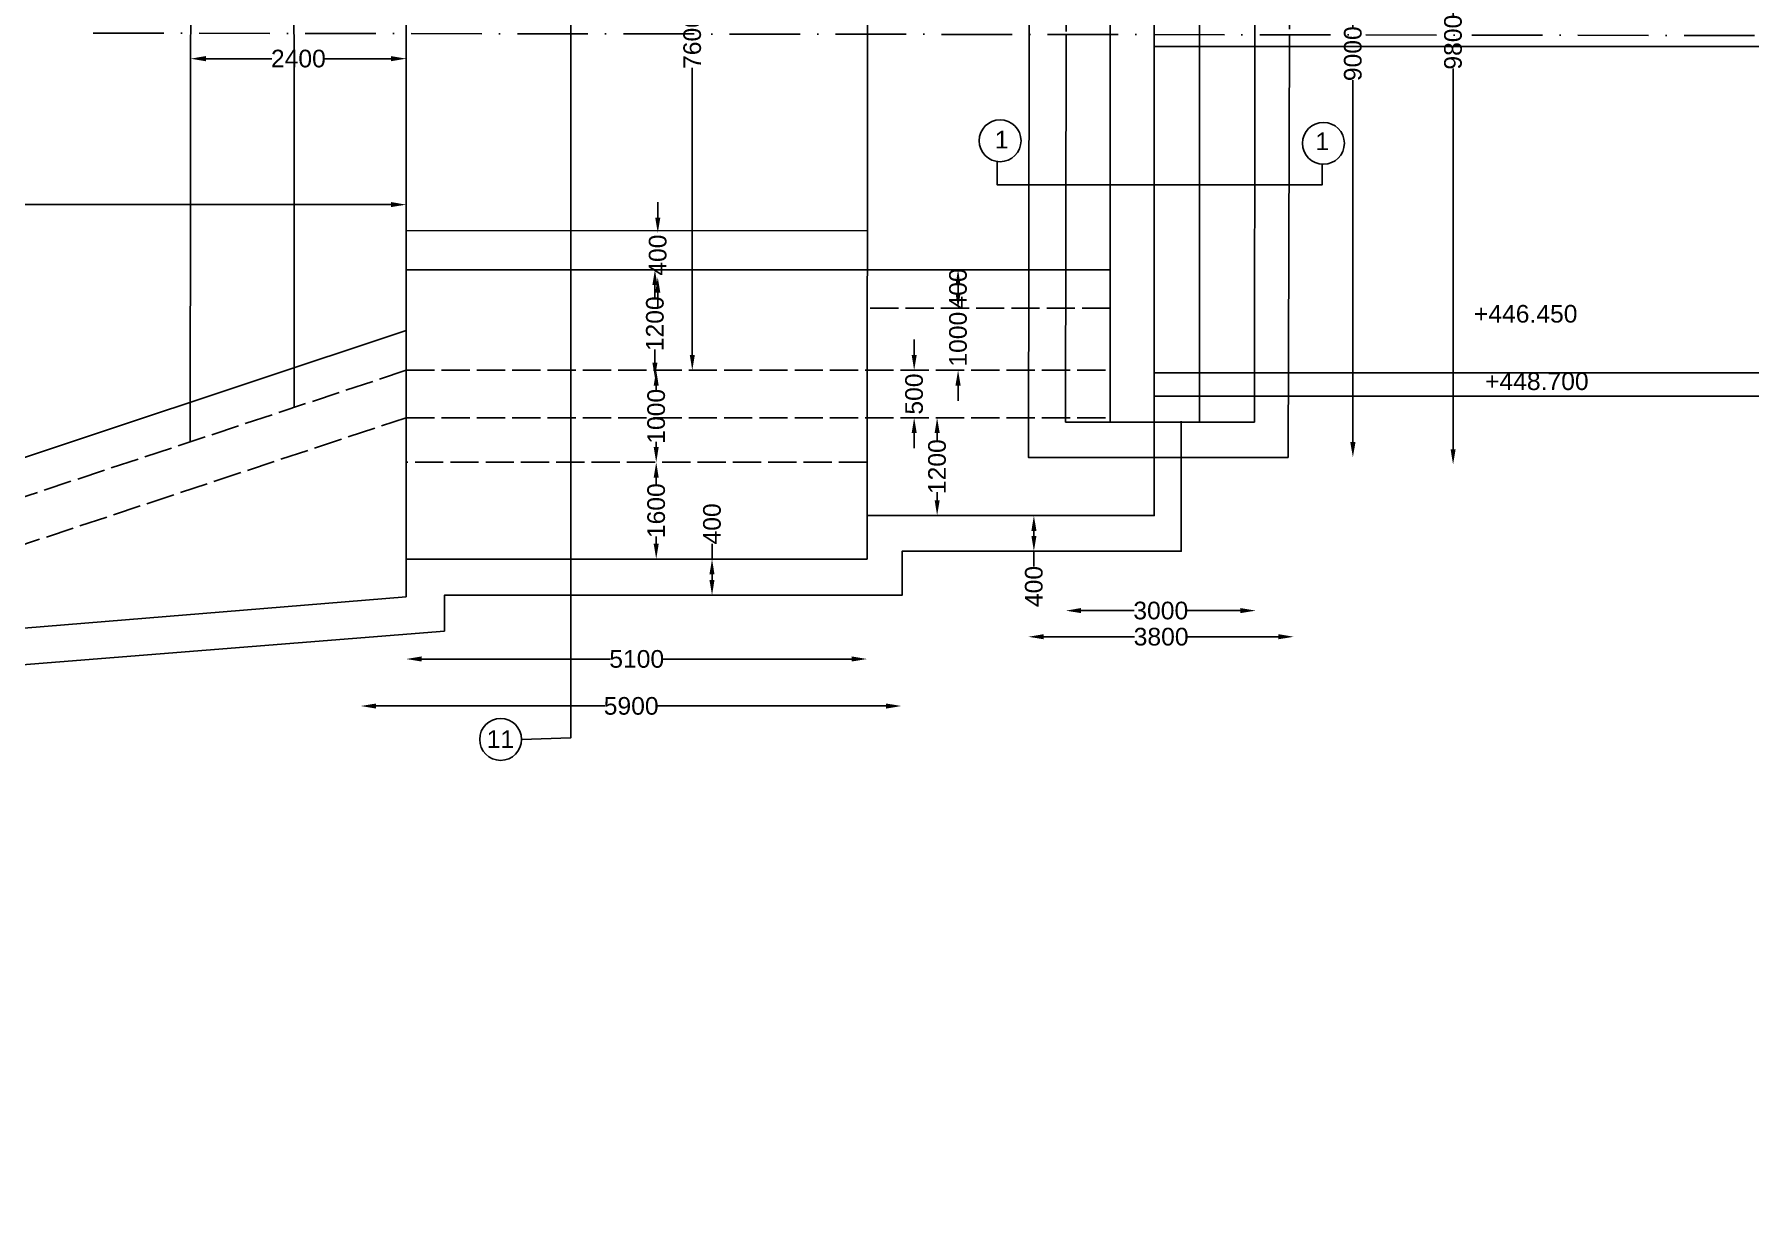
# Model space of a CAD drawing. Header units: millimetres. Extents: x 5757556 to 5765813, y 20979447 to 20984701.
# Drawn here: x 5759515 to 5760973, y 20980868 to 20981871 of the extents above; entities that cross this region are included whole.
import ezdxf

# ---------------------------------------------------------------- set-up
doc = ezdxf.new("R2010")
doc.units = ezdxf.units.MM
doc.header["$MEASUREMENT"] = 0
doc.linetypes.add('ACAD_ISO02W100', pattern=[15, 12, -3])
doc.linetypes.add('ACAD_ISO10W100', pattern=[18, 12, -3, 0, -3])
for name, color, linetype in [('DIMENSIONS', 7, 'Continuous'), ('DRAWING', 7, 'Continuous'), ('TEXT', 7, 'Continuous')]:
    doc.layers.add(name, color=color, linetype=linetype)
doc.styles.get("Standard").update_dxf_attribs({"font": 'arial.ttf', "height": 15})
doc.dimstyles.get("Standard").update_dxf_attribs({"dimtxt": 15, "dimasz": 13, "dimexe": 0.18, "dimexo": 0.0625, "dimgap": 0.09, "dimtad": 0, "dimdec": 0, "dimzin": 0, "dimdsep": 46, "dimtxsty": 'Standard', "dimcen": 0.09, "dimse1": 1, "dimse2": 1, "dimadec": 0, "dimazin": 0, "dimtfac": 1, "dimtdec": 0, "dimtofl": 0, "dimtmove": 0, "dimatfit": 3, "dimfxl": 1, "dimtolj": 1, "dimtzin": 0, "dimarcsym": 0})

# ---------------------------------------------------------------- blocks, each defined once
blk = doc.blocks.new('*D56')
at = {"layer": 'Defpoints', "color": 0, "transparency": 16777216}
for p in [(5759831.4, 20981425.5), (5760222.9, 20981425.5), (5760222.9, 20981340.6)]:
    blk.add_point(p, dxfattribs=at)
at = {"layer": 'DIMENSIONS', "color": 0, "lineweight": -2, "transparency": 16777216}
for p, q in [((5759844.4, 20981340.6), (5760004.7, 20981340.6)), ((5760209.9, 20981340.6), (5760049.6, 20981340.6))]:
    blk.add_line(p, q, dxfattribs=at)
at = {"layer": 'DIMENSIONS', "color": 0, "transparency": 16777216}
for points in [[(5759844.4, 20981342.8), (5759844.4, 20981338.5), (5759831.4, 20981340.6)], [(5760209.9, 20981342.8), (5760209.9, 20981338.5), (5760222.9, 20981340.6)]]:
    blk.add_solid(points, dxfattribs=at)
at = {"layer": 'DIMENSIONS', "color": 0, "transparency": 16777216, "insert": (5760027.2, 20981340.6), "char_height": 15, "attachment_point": 5}
blk.add_mtext('\\A1;5100', dxfattribs=at)
blk = doc.blocks.new('*D57')
at = {"layer": 'Defpoints', "color": 0, "transparency": 16777216}
for p in [(5759792.8, 20981306.7), (5759792.8, 20981300.7), (5760252.1, 20981306.7)]:
    blk.add_point(p, dxfattribs=at)
at = {"layer": 'DIMENSIONS', "color": 0, "lineweight": -2, "transparency": 16777216}
for p, q in [((5759805.8, 20981300.7), (5760000, 20981300.7)), ((5760239.1, 20981300.7), (5760045, 20981300.7))]:
    blk.add_line(p, q, dxfattribs=at)
at = {"layer": 'DIMENSIONS', "color": 0, "transparency": 16777216}
for points in [[(5759805.8, 20981302.8), (5759805.8, 20981298.5), (5759792.8, 20981300.7)], [(5760239.1, 20981302.8), (5760239.1, 20981298.5), (5760252.1, 20981300.7)]]:
    blk.add_solid(points, dxfattribs=at)
at = {"layer": 'DIMENSIONS', "color": 0, "transparency": 16777216, "insert": (5760022.5, 20981300.7), "char_height": 15, "attachment_point": 5}
blk.add_mtext('\\A1;5900', dxfattribs=at)
blk = doc.blocks.new('*D58')
at = {"layer": 'Defpoints', "color": 0, "transparency": 16777216}
for p in [(5760391.7, 20981387.6), (5760553.1, 20981387.6), (5760553.1, 20981381.7)]:
    blk.add_point(p, dxfattribs=at)
at = {"layer": 'DIMENSIONS', "color": 0, "lineweight": -2, "transparency": 16777216}
for p, q in [((5760404.7, 20981381.7), (5760449.9, 20981381.7)), ((5760540.1, 20981381.7), (5760494.9, 20981381.7))]:
    blk.add_line(p, q, dxfattribs=at)
at = {"layer": 'DIMENSIONS', "color": 0, "transparency": 16777216}
for points in [[(5760404.7, 20981383.9), (5760404.7, 20981379.6), (5760391.7, 20981381.7)], [(5760540.1, 20981383.9), (5760540.1, 20981379.6), (5760553.1, 20981381.7)]]:
    blk.add_solid(points, dxfattribs=at)
at = {"layer": 'DIMENSIONS', "color": 0, "transparency": 16777216, "insert": (5760472.4, 20981381.7), "char_height": 15, "attachment_point": 5}
blk.add_mtext('\\A1;3000', dxfattribs=at)
blk = doc.blocks.new('*D59')
at = {"layer": 'Defpoints', "color": 0, "transparency": 16777216}
for p in [(5760359.9, 20981362.2), (5760359.9, 20981359.5), (5760585.4, 20981362.2)]:
    blk.add_point(p, dxfattribs=at)
at = {"layer": 'DIMENSIONS', "color": 0, "lineweight": -2, "transparency": 16777216}
for p, q in [((5760372.9, 20981359.5), (5760450.2, 20981359.5)), ((5760572.4, 20981359.5), (5760495.1, 20981359.5))]:
    blk.add_line(p, q, dxfattribs=at)
at = {"layer": 'DIMENSIONS', "color": 0, "transparency": 16777216}
for points in [[(5760372.9, 20981361.7), (5760372.9, 20981357.4), (5760359.9, 20981359.5)], [(5760572.4, 20981361.7), (5760572.4, 20981357.4), (5760585.4, 20981359.5)]]:
    blk.add_solid(points, dxfattribs=at)
at = {"layer": 'DIMENSIONS', "color": 0, "transparency": 16777216, "insert": (5760472.7, 20981359.5), "char_height": 15, "attachment_point": 5}
blk.add_mtext('\\A1;3800', dxfattribs=at)
blk = doc.blocks.new('*D60')
at = {"layer": 'Defpoints', "color": 0, "transparency": 16777216}
for p in [(5760091.2, 20981425.5), (5760091.2, 20981425.5), (5760091.2, 20981394.8)]:
    blk.add_point(p, dxfattribs=at)
at = {"layer": 'DIMENSIONS', "color": 0, "lineweight": -2, "transparency": 16777216}
for p, q in [((5760091.2, 20981425.5), (5760091.2, 20981438.5)), ((5760091.2, 20981407.8), (5760091.2, 20981412.5))]:
    blk.add_line(p, q, dxfattribs=at)
at = {"layer": 'DIMENSIONS', "color": 0, "transparency": 16777216}
for points in [[(5760089, 20981412.5), (5760093.3, 20981412.5), (5760091.2, 20981425.5)], [(5760089, 20981407.8), (5760093.3, 20981407.8), (5760091.2, 20981394.8)]]:
    blk.add_solid(points, dxfattribs=at)
at = {"layer": 'DIMENSIONS', "color": 0, "transparency": 16777216, "insert": (5760091.2, 20981455.4), "char_height": 15, "attachment_point": 5, "rotation": 90}
blk.add_mtext('\\A1;400', dxfattribs=at)
blk = doc.blocks.new('*D61')
at = {"layer": 'Defpoints', "color": 0, "transparency": 16777216}
for p in [(5760043.8, 20981507.7), (5760043.8, 20981507.7), (5760043.8, 20981425.5)]:
    blk.add_point(p, dxfattribs=at)
at = {"layer": 'DIMENSIONS', "color": 0, "lineweight": -2, "transparency": 16777216}
for p, q in [((5760043.8, 20981494.7), (5760043.8, 20981488.4)), ((5760043.8, 20981438.5), (5760043.8, 20981444.8))]:
    blk.add_line(p, q, dxfattribs=at)
at = {"layer": 'DIMENSIONS', "color": 0, "transparency": 16777216}
for points in [[(5760041.6, 20981494.7), (5760045.9, 20981494.7), (5760043.8, 20981507.7)], [(5760041.6, 20981438.5), (5760045.9, 20981438.5), (5760043.8, 20981425.5)]]:
    blk.add_solid(points, dxfattribs=at)
at = {"layer": 'DIMENSIONS', "color": 0, "transparency": 16777216, "insert": (5760043.8, 20981466.6), "char_height": 15, "attachment_point": 5, "rotation": 90}
blk.add_mtext('\\A1;1600', dxfattribs=at)
blk = doc.blocks.new('*D62')
at = {"layer": 'Defpoints', "color": 0, "transparency": 16777216}
for p in [(5760043.8, 20981585.9), (5760043.8, 20981585.9), (5760043.8, 20981507.7)]:
    blk.add_point(p, dxfattribs=at)
at = {"layer": 'DIMENSIONS', "color": 0, "lineweight": -2, "transparency": 16777216}
for p, q in [((5760043.8, 20981572.9), (5760043.8, 20981568.6)), ((5760043.8, 20981520.7), (5760043.8, 20981525.1))]:
    blk.add_line(p, q, dxfattribs=at)
at = {"layer": 'DIMENSIONS', "color": 0, "transparency": 16777216}
for points in [[(5760041.6, 20981572.9), (5760045.9, 20981572.9), (5760043.8, 20981585.9)], [(5760041.6, 20981520.7), (5760045.9, 20981520.7), (5760043.8, 20981507.7)]]:
    blk.add_solid(points, dxfattribs=at)
at = {"layer": 'DIMENSIONS', "color": 0, "transparency": 16777216, "insert": (5760043.8, 20981546.8), "char_height": 15, "attachment_point": 5, "rotation": 90}
blk.add_mtext('\\A1;1000', dxfattribs=at)
blk = doc.blocks.new('*D63')
at = {"layer": 'Defpoints', "color": 0, "transparency": 16777216}
for p in [(5760042.7, 20981671.3), (5760042.7, 20981671.3), (5760042.7, 20981579.4)]:
    blk.add_point(p, dxfattribs=at)
at = {"layer": 'DIMENSIONS', "color": 0, "lineweight": -2, "transparency": 16777216}
for p, q in [((5760042.7, 20981658.3), (5760042.7, 20981647.1)), ((5760042.7, 20981592.4), (5760042.7, 20981603.6))]:
    blk.add_line(p, q, dxfattribs=at)
at = {"layer": 'DIMENSIONS', "color": 0, "transparency": 16777216}
for points in [[(5760040.5, 20981658.3), (5760044.8, 20981658.3), (5760042.7, 20981671.3)], [(5760040.5, 20981592.4), (5760044.8, 20981592.4), (5760042.7, 20981579.4)]]:
    blk.add_solid(points, dxfattribs=at)
at = {"layer": 'DIMENSIONS', "color": 0, "transparency": 16777216, "insert": (5760042.7, 20981625.4), "char_height": 15, "attachment_point": 5, "rotation": 90}
blk.add_mtext('\\A1;1200', dxfattribs=at)
blk = doc.blocks.new('*D64')
at = {"layer": 'Defpoints', "color": 0, "transparency": 16777216}
for p in [(5760043.8, 20981702.6), (5760045.1, 20981702.6), (5760043.8, 20981664.8)]:
    blk.add_point(p, dxfattribs=at)
at = {"layer": 'DIMENSIONS', "color": 0, "lineweight": -2, "transparency": 16777216}
for p, q in [((5760045.1, 20981715.6), (5760045.1, 20981728.6)), ((5760045.1, 20981651.8), (5760045.1, 20981638.8))]:
    blk.add_line(p, q, dxfattribs=at)
at = {"layer": 'DIMENSIONS', "color": 0, "transparency": 16777216}
for points in [[(5760042.9, 20981715.6), (5760047.3, 20981715.6), (5760045.1, 20981702.6)], [(5760042.9, 20981651.8), (5760047.3, 20981651.8), (5760045.1, 20981664.8)]]:
    blk.add_solid(points, dxfattribs=at)
at = {"layer": 'DIMENSIONS', "color": 0, "transparency": 16777216, "insert": (5760045.1, 20981683.7), "char_height": 15, "attachment_point": 5, "rotation": 90}
blk.add_mtext('\\A1;400', dxfattribs=at)
blk = doc.blocks.new('*D65')
at = {"layer": 'Defpoints', "color": 0, "transparency": 16777216}
for p in [(5760300.2, 20981671.3), (5760300.2, 20981638.7), (5760300.2, 20981638.7)]:
    blk.add_point(p, dxfattribs=at)
at = {"layer": 'DIMENSIONS', "color": 0, "lineweight": -2, "transparency": 16777216}
blk.add_line((5760300.2, 20981658.3), (5760300.2, 20981651.7), dxfattribs=at)
at = {"layer": 'DIMENSIONS', "color": 0, "transparency": 16777216}
for points in [[(5760298, 20981658.3), (5760302.3, 20981658.3), (5760300.2, 20981671.3)], [(5760298, 20981651.7), (5760302.3, 20981651.7), (5760300.2, 20981638.7)]]:
    blk.add_solid(points, dxfattribs=at)
at = {"layer": 'DIMENSIONS', "color": 0, "transparency": 16777216, "insert": (5760300.2, 20981655), "char_height": 15, "attachment_point": 5, "rotation": 90}
blk.add_mtext('\\A1;400', dxfattribs=at)
blk = doc.blocks.new('*D66')
at = {"layer": 'Defpoints', "color": 0, "transparency": 16777216}
for p in [(5760300.2, 20981638.7), (5760300.2, 20981585.9), (5760300.2, 20981585.9)]:
    blk.add_point(p, dxfattribs=at)
at = {"layer": 'DIMENSIONS', "color": 0, "lineweight": -2, "transparency": 16777216}
for p, q in [((5760300.2, 20981651.7), (5760300.2, 20981664.7)), ((5760300.2, 20981572.9), (5760300.2, 20981559.9))]:
    blk.add_line(p, q, dxfattribs=at)
at = {"layer": 'DIMENSIONS', "color": 0, "transparency": 16777216}
for points in [[(5760298, 20981651.7), (5760302.4, 20981651.7), (5760300.2, 20981638.7)], [(5760298, 20981572.9), (5760302.4, 20981572.9), (5760300.2, 20981585.9)]]:
    blk.add_solid(points, dxfattribs=at)
at = {"layer": 'DIMENSIONS', "color": 0, "transparency": 16777216, "insert": (5760300.2, 20981612.3), "char_height": 15, "attachment_point": 5, "rotation": 90}
blk.add_mtext('\\A1;1000', dxfattribs=at)
blk = doc.blocks.new('*D67')
at = {"layer": 'Defpoints', "color": 0, "transparency": 16777216}
for p in [(5760300.2, 20981585.9), (5760262.9, 20981545.6), (5760300.2, 20981545.6)]:
    blk.add_point(p, dxfattribs=at)
at = {"layer": 'DIMENSIONS', "color": 0, "lineweight": -2, "transparency": 16777216}
for p, q in [((5760262.9, 20981598.9), (5760262.9, 20981611.9)), ((5760262.9, 20981532.6), (5760262.9, 20981519.6))]:
    blk.add_line(p, q, dxfattribs=at)
at = {"layer": 'DIMENSIONS', "color": 0, "transparency": 16777216}
for points in [[(5760260.8, 20981598.9), (5760265.1, 20981598.9), (5760262.9, 20981585.9)], [(5760260.8, 20981532.6), (5760265.1, 20981532.6), (5760262.9, 20981545.6)]]:
    blk.add_solid(points, dxfattribs=at)
at = {"layer": 'DIMENSIONS', "color": 0, "transparency": 16777216, "insert": (5760262.9, 20981565.7), "char_height": 15, "attachment_point": 5, "rotation": 90}
blk.add_mtext('\\A1;500', dxfattribs=at)
blk = doc.blocks.new('*D68')
at = {"layer": 'Defpoints', "color": 0, "transparency": 16777216}
for p in [(5760282.4, 20981545.6), (5760282.4, 20981462.5), (5760282.4, 20981462.5)]:
    blk.add_point(p, dxfattribs=at)
at = {"layer": 'DIMENSIONS', "color": 0, "lineweight": -2, "transparency": 16777216}
for p, q in [((5760282.4, 20981532.6), (5760282.4, 20981525.8)), ((5760282.4, 20981475.5), (5760282.4, 20981482.3))]:
    blk.add_line(p, q, dxfattribs=at)
at = {"layer": 'DIMENSIONS', "color": 0, "transparency": 16777216}
for points in [[(5760280.3, 20981532.6), (5760284.6, 20981532.6), (5760282.4, 20981545.6)], [(5760280.3, 20981475.5), (5760284.6, 20981475.5), (5760282.4, 20981462.5)]]:
    blk.add_solid(points, dxfattribs=at)
at = {"layer": 'DIMENSIONS', "color": 0, "transparency": 16777216, "insert": (5760282.4, 20981504), "char_height": 15, "attachment_point": 5, "rotation": 90}
blk.add_mtext('\\A1;1200', dxfattribs=at)
blk = doc.blocks.new('*D69')
at = {"layer": 'Defpoints', "color": 0, "transparency": 16777216}
for p in [(5760364.6, 20981462.5), (5760364.6, 20981432.2), (5760364.6, 20981432.2)]:
    blk.add_point(p, dxfattribs=at)
at = {"layer": 'DIMENSIONS', "color": 0, "lineweight": -2, "transparency": 16777216}
for p, q in [((5760364.6, 20981449.5), (5760364.6, 20981445.2)), ((5760364.6, 20981432.2), (5760364.6, 20981419.2))]:
    blk.add_line(p, q, dxfattribs=at)
at = {"layer": 'DIMENSIONS', "color": 0, "transparency": 16777216}
for points in [[(5760362.5, 20981449.5), (5760366.8, 20981449.5), (5760364.6, 20981462.5)], [(5760362.5, 20981445.2), (5760366.8, 20981445.2), (5760364.6, 20981432.2)]]:
    blk.add_solid(points, dxfattribs=at)
at = {"layer": 'DIMENSIONS', "color": 0, "transparency": 16777216, "insert": (5760364.6, 20981402.2), "char_height": 15, "attachment_point": 5, "rotation": 90}
blk.add_mtext('\\A1;400', dxfattribs=at)
blk = doc.blocks.new('*D70')
at = {"layer": 'Defpoints', "color": 0, "transparency": 16777216}
for p in [(5759648.2, 20981850.6), (5759831.4, 20981850.6), (5759831.4, 20981850.6)]:
    blk.add_point(p, dxfattribs=at)
at = {"layer": 'DIMENSIONS', "color": 0, "lineweight": -2, "transparency": 16777216}
for p, q in [((5759661.2, 20981850.6), (5759717.3, 20981850.6)), ((5759818.4, 20981850.6), (5759762.4, 20981850.6))]:
    blk.add_line(p, q, dxfattribs=at)
at = {"layer": 'DIMENSIONS', "color": 0, "transparency": 16777216}
for points in [[(5759661.2, 20981852.8), (5759661.2, 20981848.4), (5759648.2, 20981850.6)], [(5759818.4, 20981852.8), (5759818.4, 20981848.4), (5759831.4, 20981850.6)]]:
    blk.add_solid(points, dxfattribs=at)
at = {"layer": 'DIMENSIONS', "color": 0, "transparency": 16777216, "insert": (5759739.8, 20981850.6), "char_height": 15, "attachment_point": 5}
blk.add_mtext('\\A1;2400', dxfattribs=at)
blk = doc.blocks.new('*D73')
at = {"layer": 'Defpoints', "color": 0, "transparency": 16777216}
for p in [(5760082.6, 20982156), (5760073.7, 20981585.9), (5760074.4, 20981585.9)]:
    blk.add_point(p, dxfattribs=at)
at = {"layer": 'DIMENSIONS', "color": 0, "lineweight": -2, "transparency": 16777216}
for p, q in [((5760074.4, 20982143), (5760074.4, 20981899.2)), ((5760074.4, 20981598.9), (5760074.4, 20981842.7))]:
    blk.add_line(p, q, dxfattribs=at)
at = {"layer": 'DIMENSIONS', "color": 0, "transparency": 16777216}
for points in [[(5760072.3, 20982143), (5760076.6, 20982143), (5760074.4, 20982156)], [(5760072.3, 20981598.9), (5760076.6, 20981598.9), (5760074.4, 20981585.9)]]:
    blk.add_solid(points, dxfattribs=at)
at = {"layer": 'DIMENSIONS', "color": 0, "transparency": 16777216, "insert": (5760074.4, 20981871), "char_height": 15, "attachment_point": 5, "rotation": 90}
blk.add_mtext('\\A1;76000', dxfattribs=at)
blk = doc.blocks.new('*D85')
at = {"layer": 'Defpoints', "color": 0, "transparency": 16777216}
for p in [(5760552.4, 20982197.8), (5760580.5, 20981511.9), (5760635.6, 20981511.9)]:
    blk.add_point(p, dxfattribs=at)
at = {"layer": 'DIMENSIONS', "color": 0, "lineweight": -2, "transparency": 16777216}
for p, q in [((5760635.6, 20982184.8), (5760635.6, 20981877.3)), ((5760635.6, 20981524.9), (5760635.6, 20981832.4))]:
    blk.add_line(p, q, dxfattribs=at)
at = {"layer": 'DIMENSIONS', "color": 0, "transparency": 16777216}
for points in [[(5760633.4, 20982184.8), (5760637.8, 20982184.8), (5760635.6, 20982197.8)], [(5760633.4, 20981524.9), (5760637.8, 20981524.9), (5760635.6, 20981511.9)]]:
    blk.add_solid(points, dxfattribs=at)
at = {"layer": 'DIMENSIONS', "color": 0, "transparency": 16777216, "insert": (5760635.6, 20981854.8), "char_height": 15, "attachment_point": 5, "rotation": 90}
blk.add_mtext('\\A1;9000', dxfattribs=at)
blk = doc.blocks.new('*D86')
at = {"layer": 'Defpoints', "color": 0, "transparency": 16777216}
for p in [(5760720.7, 20982223.5), (5760728.7, 20982223.5), (5760728.7, 20981505.8)]:
    blk.add_point(p, dxfattribs=at)
at = {"layer": 'DIMENSIONS', "color": 0, "lineweight": -2, "transparency": 16777216}
for p, q in [((5760720.7, 20982210.5), (5760720.7, 20981887.1)), ((5760720.7, 20981518.8), (5760720.7, 20981842.2))]:
    blk.add_line(p, q, dxfattribs=at)
at = {"layer": 'DIMENSIONS', "color": 0, "transparency": 16777216}
for points in [[(5760718.6, 20982210.5), (5760722.9, 20982210.5), (5760720.7, 20982223.5)], [(5760718.6, 20981518.8), (5760722.9, 20981518.8), (5760720.7, 20981505.8)]]:
    blk.add_solid(points, dxfattribs=at)
at = {"layer": 'DIMENSIONS', "color": 0, "transparency": 16777216, "insert": (5760720.7, 20981864.6), "char_height": 15, "attachment_point": 5, "rotation": 90}
blk.add_mtext('\\A1;9800', dxfattribs=at)
blk = doc.blocks.new('*D164')
at = {"layer": 'Defpoints', "color": 0, "transparency": 16777216}
for p in [(5758803.8, 20981726.6), (5759831.4, 20981726.6), (5759831.4, 20981726.6)]:
    blk.add_point(p, dxfattribs=at)
at = {"layer": 'DIMENSIONS', "color": 0, "lineweight": -2, "transparency": 16777216}
for p, q in [((5758816.8, 20981726.6), (5759290.1, 20981726.6)), ((5759818.4, 20981726.6), (5759345.2, 20981726.6))]:
    blk.add_line(p, q, dxfattribs=at)
at = {"layer": 'DIMENSIONS', "color": 0, "transparency": 16777216}
for points in [[(5758816.8, 20981728.8), (5758816.8, 20981724.5), (5758803.8, 20981726.6)], [(5759818.4, 20981728.8), (5759818.4, 20981724.5), (5759831.4, 20981726.6)]]:
    blk.add_solid(points, dxfattribs=at)
at = {"layer": 'DIMENSIONS', "color": 0, "transparency": 16777216, "insert": (5759317.6, 20981726.6), "char_height": 15, "attachment_point": 5}
blk.add_mtext('\\A1;13500', dxfattribs=at)

msp = doc.modelspace()

# ---------------------------------------------------------------- linework, layer by layer
at = {"layer": 'DIMENSIONS', "color": 0}
for points in [[(5759935.3, 20982465.7), (5759971.3, 20982465.7), (5759971.3, 20981273.7), (5759929.4, 20981272.3)], [(5760333.3, 20981763), (5760333.3, 20981743.5), (5760609.6, 20981743.5), (5760609.6, 20981760.6)], [(5759831.4, 20981704.6), (5760223.1, 20981704.3)]]:
    msp.add_lwpolyline(points, dxfattribs=at)
for centre in [(5760335.9, 20981780.9), (5760610.6, 20981778.7), (5759911.6, 20981272.3)]:
    msp.add_circle(centre, 17.8, dxfattribs=at)
at = {"layer": 'DRAWING', "color": 0}
for points in [[(5759831.4, 20982349.6), (5759831.4, 20981393.3)], [(5760223.5, 20982276.8), (5760222.9, 20981462.5)], [(5759647.8, 20981525.1), (5759648.8, 20982217.5)], [(5759735.9, 20982188.6), (5759736.3, 20981554.4)], [(5759831.4, 20981425.5), (5760222.9, 20981425.5), (5760222.9, 20981462.5), (5760466.8, 20981462.5), (5760466.8, 20982198.3)], [(5760429.5, 20981870.9), (5760429.3, 20982197.8)], [(5760505.3, 20982197.8), (5760505.3, 20981871)], [(5760580.5, 20981511.9), (5760359.9, 20981511.9), (5760360.5, 20981871.2)], [(5760392.1, 20981871.1), (5760391.5, 20981541.9)], [(5760391.5, 20981541.9), (5760429.5, 20981541.9), (5760429.5, 20981870.9)], [(5760429.5, 20981541.9), (5760552, 20981541.9), (5760552.4, 20981870.9)], [(5760505.3, 20981871), (5760505.3, 20981541.9)], [(5760581.7, 20981870.9), (5760580.5, 20981511.9)], [(5760466.8, 20981860.9), (5762456.5, 20981860.9)], [(5759831.4, 20981671.3), (5760429.5, 20981671.3)], [(5758772.9, 20980867.7), (5758772.9, 20981267.7), (5759831.4, 20981619.8)], [(5760466.8, 20981583.7), (5762862.2, 20981583.7)], [(5760466.8, 20981563.8), (5762456.5, 20981563.8)], [(5758772.9, 20980867.7), (5758927.4, 20980867.7), (5758927.4, 20981155.8), (5759458.8, 20981332.1), (5759863.9, 20981364.3), (5759863.9, 20981394.8), (5760161.4, 20981394.8), (5760252.7, 20981394.8), (5760252.7, 20981432.2), (5760489.8, 20981432.2), (5760489.8, 20981542.6)], [(5758896.6, 20980889.9), (5758896.6, 20981178), (5759454.5, 20981362.5), (5759831.4, 20981393.3)]]:
    msp.add_lwpolyline(points, dxfattribs=at)
at = {"layer": 'DRAWING', "color": 0, "linetype": 'ACAD_ISO02W100', "ltscale": 2}
for points in [[(5760360.5, 20981871.2), (5760360.5, 20982229.6), (5760582.2, 20982229.6), (5760581.7, 20981870.9)], [(5760429.3, 20982197.8), (5760392.6, 20982197.8), (5760392.1, 20981871.1)], [(5760552.4, 20981870.9), (5760552.4, 20982197.8), (5760429.3, 20982197.8)], [(5760429.5, 20981638.6), (5760223, 20981638.7)], [(5759831.4, 20981585.9), (5758803.8, 20981245.5), (5757791.1, 20981247.6)], [(5759831.4, 20981585.9), (5760428.2, 20981585.9)], [(5758842.3, 20980889.9), (5758842.3, 20981217.6), (5759831.4, 20981545.6)], [(5759831.4, 20981545.6), (5760429.7, 20981545.6)], [(5760222.9, 20981507.7), (5759831.4, 20981507.7)]]:
    msp.add_lwpolyline(points, dxfattribs=at)
at = {"layer": 'DRAWING', "color": 0, "linetype": 'ACAD_ISO10W100', "ltscale": 5}
msp.add_lwpolyline([(5759565.4, 20981872.3), (5761997.2, 20981868.8)], dxfattribs=at)

# ---------------------------------------------------------------- texts
at = {"layer": 'DIMENSIONS', "color": 0}
msp.add_text('+446.450', height=15, dxfattribs=at).set_placement((5760738.4, 20981626.4))
at = {"layer": 'TEXT', "color": 0}
for s, p in [('1', (5760331.4, 20981774.3)), ('1', (5760603.8, 20981772.9)), ('+448.700', (5760747.9, 20981569.1)), ('11', (5759899.8, 20981265.1))]:
    msp.add_text(s, height=15, dxfattribs=at).set_placement(p)

# ---------------------------------------------------------------- dimensions: what is measured, and where the dimension line sits
at = {"layer": 'DIMENSIONS', "color": 0}
for base, p1, p2, text, picture, middle in [((5760720.7, 20982223.5), (5760728.7, 20981505.8), (5760728.7, 20982223.5), '9800', '*D86', (5760720.7, 20981864.6)), ((5760635.6, 20981511.9), (5760552.4, 20982197.8), (5760580.5, 20981511.9), '9000', '*D85', (5760635.6, 20981854.8)), ((5760074.4, 20981585.9), (5760082.6, 20982156), (5760073.7, 20981585.9), '76000', '*D73', (5760074.4, 20981871)), ((5760045.1, 20981702.6), (5760043.8, 20981664.8), (5760043.8, 20981702.6), '400', '*D64', (5760045.1, 20981683.7)), ((5760042.7, 20981671.3), (5760042.7, 20981579.4), (5760042.7, 20981671.3), '1200', '*D63', (5760042.7, 20981625.4)), ((5760300.2, 20981585.9), (5760300.2, 20981638.7), (5760300.2, 20981585.9), '1000', '*D66', (5760300.2, 20981612.3)), ((5760262.9, 20981545.6), (5760300.2, 20981585.9), (5760300.2, 20981545.6), '500', '*D67', (5760262.9, 20981565.7)), ((5760043.8, 20981585.9), (5760043.8, 20981507.7), (5760043.8, 20981585.9), '1000', '*D62', (5760043.8, 20981546.8)), ((5760282.4, 20981462.5), (5760282.4, 20981545.6), (5760282.4, 20981462.5), '1200', '*D68', (5760282.4, 20981504)), ((5760043.8, 20981507.7), (5760043.8, 20981425.5), (5760043.8, 20981507.7), '1600', '*D61', (5760043.8, 20981466.6)), ((5760091.2, 20981425.5), (5760091.2, 20981394.8), (5760091.2, 20981425.5), '400', '*D60', (5760091.2, 20981455.4)), ((5760364.6, 20981432.2), (5760364.6, 20981462.5), (5760364.6, 20981432.2), '400', '*D69', (5760364.6, 20981402.2))]:
    dim = msp.add_linear_dim(base=base, p1=p1, p2=p2, angle=90, text=text, dimstyle='Standard', dxfattribs=at)
    dim.commit()
    dim.dimension.update_dxf_attribs({"geometry": picture, "text_midpoint": middle})
for base, p1, p2, text, picture, middle in [((5759831.4, 20981850.6), (5759648.2, 20981850.6), (5759831.4, 20981850.6), '2400', '*D70', (5759739.8, 20981850.6)), ((5759831.4, 20981726.6), (5758803.8, 20981726.6), (5759831.4, 20981726.6), '13500', '*D164', (5759317.6, 20981726.6)), ((5760222.9, 20981340.6), (5759831.4, 20981425.5), (5760222.9, 20981425.5), '5100', '*D56', (5760027.2, 20981340.6)), ((5760553.1, 20981381.7), (5760391.7, 20981387.6), (5760553.1, 20981387.6), '3000', '*D58', (5760472.4, 20981381.7)), ((5760359.9, 20981359.5), (5760585.4, 20981362.2), (5760359.9, 20981362.2), '3800', '*D59', (5760472.7, 20981359.5)), ((5759792.8, 20981300.7), (5760252.1, 20981306.7), (5759792.8, 20981306.7), '5900', '*D57', (5760022.5, 20981300.7))]:
    dim = msp.add_linear_dim(base=base, p1=p1, p2=p2, text=text, dimstyle='Standard', dxfattribs=at)
    dim.commit()
    dim.dimension.update_dxf_attribs({"geometry": picture, "text_midpoint": middle})
dim = msp.add_linear_dim(base=(5760300.2, 20981638.7), p1=(5760300.2, 20981671.3), p2=(5760300.2, 20981638.7), angle=90, text='400', dimstyle='Standard', dxfattribs=at)
dim.commit()
dim.dimension.update_dxf_attribs({"geometry": '*D65', "text_midpoint": (5760300.2, 20981655), "dimtype": 160})

doc.saveas('drawing.dxf')
